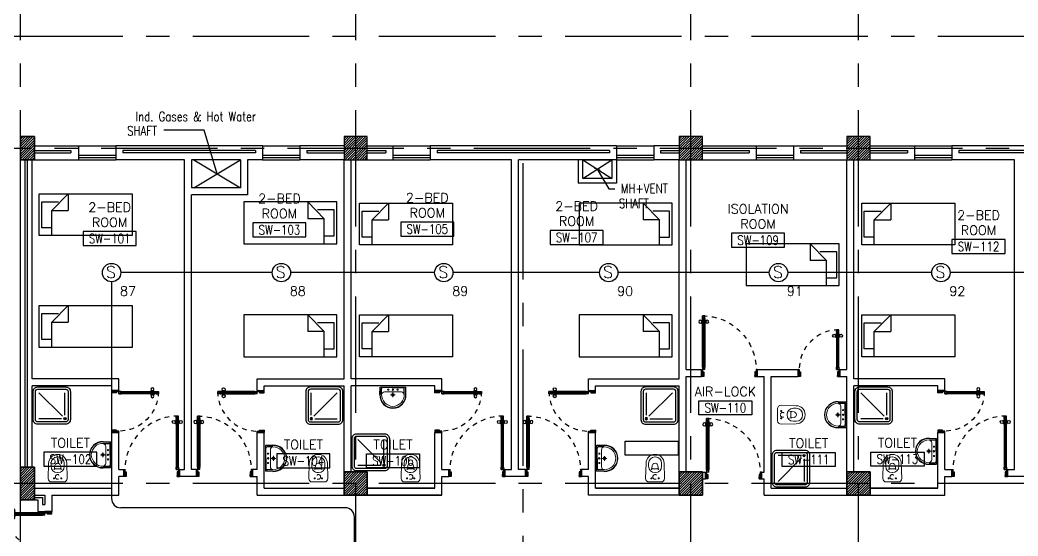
# Model space of a CAD drawing. Extents: x 0 to 93.9, y -1.5 to 78.
# Drawn here: x 50.97 to 72.41, y 55.89 to 66.97 of the extents above; entities that cross this region are included whole.
import ezdxf
from ezdxf.enums import TextEntityAlignment as Align

# ---------------------------------------------------------------- set-up
doc = ezdxf.new("R2010")
doc.units = 0
doc.header["$MEASUREMENT"] = 0
doc.header["$PDMODE"] = 34
for name, pattern in [('CENTERX2', [4, 2.5, -0.5, 0.5, -0.5]), ('DASHED', [0.75, 0.5, -0.25]), ('HIDDEN', [0.375, 0.25, -0.125]), ('HIDDEN2', [0.1875, 0.125, -0.0625])]:
    doc.linetypes.add(name, pattern=pattern)
doc.layers.get('0').update_dxf_attribs({"color": 11, "linetype": 'CONTINUOUS'})
doc.layers.get('DEFPOINTS').update_dxf_attribs({"color": 11, "linetype": 'CONTINUOUS'})
for name, color, linetype in [('AX-DIM', 11, 'CONTINUOUS'), ('AXES', 11, 'CENTERX2'), ('COL', 11, 'CONTINUOUS'), ('DOOR', 11, 'CONTINUOUS'), ('E-FIRE', 4, 'CONTINUOUS'), ('E-WIRE', 4, 'CONTINUOUS'), ('FIX', 11, 'CONTINUOUS'), ('FUR', 11, 'CONTINUOUS'), ('HAT', 11, 'CONTINUOUS'), ('INSUL', 11, 'CONTINUOUS'), ('RM-BOX', 11, 'CONTINUOUS'), ('RM-NAME', 11, 'CONTINUOUS'), ('RM-NO', 11, 'CONTINUOUS'), ('SHAFT', 11, 'CONTINUOUS'), ('WALL', 11, 'CONTINUOUS'), ('WIN', 11, 'CONTINUOUS')]:
    doc.layers.add(name, color=color, linetype=linetype)
doc.styles.add('ROMANS', font='ROMANS.shx', dxfattribs={"width": 0.6})
doc.dimstyles.new('STANDARD in', dxfattribs={"dimtxt": 0.24, "dimasz": 0.1, "dimexe": 0.07, "dimexo": 0.05, "dimgap": 0.05, "dimtad": 1, "dimdec": 0, "dimlfac": 1000, "dimzin": 0, "dimdsep": 46, "dimtxsty": 'ROMANS', "dimblk": 'ARCHTICK', "dimcen": 0.05, "dimdle": 0.05, "dimclrd": 7, "dimclre": 7, "dimclrt": 2, "dimadec": 0, "dimazin": 0, "dimtfac": 1, "dimtdec": 0, "dimtmove": 2, "dimatfit": 3, "dimldrblk": 'ARCHTICK', "dimfxl": 0, "dimtolj": 1, "dimtzin": 0, "dimarcsym": 0})

# ---------------------------------------------------------------- blocks, each defined once
blk = doc.blocks.new('_ARCHTICK')
at = {"color": 0, "linetype": 'ByBlock', "const_width": 0.15}
blk.add_lwpolyline([(-0.5, -0.5), (0.5, 0.5)], dxfattribs=at)
blk = doc.blocks.new('*D105')
at = {"layer": 'AX-DIM', "color": 7, "lineweight": -2, "ltscale": 0.3}
for p, q in [((8.872, 76.648), (83.682, 76.648)), ((8.922, 72.042), (8.922, 76.718)), ((83.632, 64.52), (83.632, 76.718))]:
    blk.add_line(p, q, dxfattribs=at)
at = {"layer": 'DEFPOINTS', "color": 0, "ltscale": 0.3}
for p in [(83.632, 76.648), (8.922, 71.992), (83.632, 64.47)]:
    blk.add_point(p, dxfattribs=at)
at = {"layer": 'AX-DIM', "color": 7, "lineweight": -2, "ltscale": 0.3, "xscale": 0.1, "yscale": 0.1, "zscale": 0.1, "rotation": 180}
blk.add_blockref('_ARCHTICK', (8.922, 76.648), dxfattribs=at)
at = {"layer": 'AX-DIM', "color": 7, "lineweight": -2, "ltscale": 0.3, "xscale": 0.1, "yscale": 0.1, "zscale": 0.1}
blk.add_blockref('_ARCHTICK', (83.632, 76.648), dxfattribs=at)
at = {"layer": 'AX-DIM', "color": 2, "ltscale": 0.3, "insert": (46.277, 76.818), "char_height": 0.24, "attachment_point": 5, "style": 'ROMANS'}
blk.add_mtext('\\A1;74710', dxfattribs=at)
blk = doc.blocks.new('RM1')
at = {"layer": 'RM-BOX'}
blk.add_lwpolyline([(570, -200), (-570, -200), (-570, -500), (570, -500)], close=True, dxfattribs=at)
at = {"layer": 'RM-NAME', "style": 'ROMANS'}
for tag, p in [('ROOMNAME1', (0, 324)), ('ROOMNAME2', (0, 0))]:
    blk.add_attdef(tag, text='', height=200, dxfattribs=at).set_placement(p, align=Align.MIDDLE)
at = {"layer": 'RM-NO', "style": 'ROMANS', "width": 0.8}
blk.add_attdef('ROOMNO', text='', height=200, dxfattribs=at).set_placement((0, -350), align=Align.MIDDLE)
blk = doc.blocks.new('*X48')
at = {"color": 0}
for p, q in [((227929, 169910), (228408, 170390)), ((227929, 169963), (228355, 170390)), ((227929, 170017), (228302, 170390)), ((227929, 170070), (228249, 170390)), ((227929, 170123), (228196, 170390)), ((227929, 170176), (228143, 170390)), ((227929, 170229), (228090, 170390)), ((227929, 170282), (228037, 170390)), ((227929, 170335), (227984, 170390)), ((227961, 169890), (228429, 170357)), ((228014, 169890), (228429, 170304)), ((228067, 169890), (228429, 170251)), ((228120, 169890), (228429, 170198)), ((228173, 169890), (228429, 170145)), ((228226, 169890), (228429, 170092)), ((228279, 169890), (228429, 170039)), ((228332, 169890), (228429, 169986)), ((228385, 169890), (228429, 169933))]:
    blk.add_line(p, q, dxfattribs=at)
blk = doc.blocks.new('COL50')
at = {"layer": 'COL'}
blk.add_lwpolyline([(-250, 250), (-250, -250), (250, -250), (250, 250)], close=True, dxfattribs=at)
blk = doc.blocks.new('*X47')
at = {"color": 0}
for p, q in [((227929, 177123), (228395, 177590)), ((227929, 177176), (228342, 177590)), ((227929, 177229), (228289, 177590)), ((227929, 177282), (228236, 177590)), ((227929, 177335), (228183, 177590)), ((227929, 177388), (228130, 177590)), ((227929, 177441), (228077, 177590)), ((227929, 177494), (228024, 177590)), ((227929, 177547), (227971, 177590)), ((227948, 177090), (228429, 177570)), ((228001, 177090), (228429, 177517)), ((228054, 177090), (228429, 177464)), ((228107, 177090), (228429, 177411)), ((228161, 177090), (228429, 177358)), ((228214, 177090), (228429, 177305)), ((228267, 177090), (228429, 177252)), ((228320, 177090), (228429, 177199)), ((228373, 177090), (228429, 177146))]:
    blk.add_line(p, q, dxfattribs=at)
blk = doc.blocks.new('*X49')
at = {"color": 0}
for p, q in [((235129, 169898), (235620, 170390)), ((235129, 169951), (235567, 170390)), ((235129, 170004), (235514, 170390)), ((235129, 170057), (235461, 170390)), ((235129, 170110), (235408, 170390)), ((235129, 170163), (235355, 170390)), ((235129, 170216), (235302, 170390)), ((235129, 170269), (235249, 170390)), ((235129, 170322), (235196, 170390)), ((235129, 170375), (235143, 170390)), ((235173, 169890), (235629, 170345)), ((235226, 169890), (235629, 170292)), ((235279, 169890), (235629, 170239)), ((235332, 169890), (235629, 170186)), ((235385, 169890), (235629, 170133)), ((235439, 169890), (235629, 170080)), ((235492, 169890), (235629, 170027)), ((235545, 169890), (235629, 169974)), ((235598, 169890), (235629, 169921))]:
    blk.add_line(p, q, dxfattribs=at)
blk = doc.blocks.new('*X46')
at = {"color": 0}
for p, q in [((235129, 177110), (235608, 177590)), ((235129, 177163), (235555, 177590)), ((235129, 177217), (235502, 177590)), ((235129, 177270), (235449, 177590)), ((235129, 177323), (235396, 177590)), ((235129, 177376), (235343, 177590)), ((235129, 177429), (235290, 177590)), ((235129, 177482), (235237, 177590)), ((235129, 177535), (235184, 177590)), ((235161, 177090), (235629, 177557)), ((235214, 177090), (235629, 177504)), ((235267, 177090), (235629, 177451)), ((235320, 177090), (235629, 177398)), ((235373, 177090), (235629, 177345)), ((235426, 177090), (235629, 177292)), ((235479, 177090), (235629, 177239)), ((235532, 177090), (235629, 177186)), ((235585, 177090), (235629, 177133))]:
    blk.add_line(p, q, dxfattribs=at)
blk = doc.blocks.new('*X50')
at = {"color": 0}
for p, q in [((238727, 169890), (239227, 170390)), ((238729, 169945), (239174, 170390)), ((238729, 169998), (239121, 170390)), ((238729, 170051), (239067, 170390)), ((238729, 170104), (239014, 170390)), ((238729, 170157), (238961, 170390)), ((238729, 170210), (238908, 170390)), ((238729, 170263), (238855, 170390)), ((238729, 170316), (238802, 170390)), ((238729, 170369), (238749, 170390)), ((238780, 169890), (239229, 170339)), ((238833, 169890), (239229, 170286)), ((238886, 169890), (239229, 170233)), ((238939, 169890), (239229, 170180)), ((238992, 169890), (239229, 170127)), ((239045, 169890), (239229, 170074)), ((239098, 169890), (239229, 170020)), ((239151, 169890), (239229, 169967)), ((239204, 169890), (239229, 169914))]:
    blk.add_line(p, q, dxfattribs=at)
blk = doc.blocks.new('*X45')
at = {"color": 0}
for p, q in [((238729, 177104), (239214, 177590)), ((238729, 177157), (239161, 177590)), ((238729, 177210), (239108, 177590)), ((238729, 177263), (239055, 177590)), ((238729, 177316), (239002, 177590)), ((238729, 177369), (238949, 177590)), ((238729, 177422), (238896, 177590)), ((238729, 177475), (238843, 177590)), ((238729, 177528), (238790, 177590)), ((238729, 177581), (238737, 177590)), ((238767, 177090), (239229, 177551)), ((238820, 177090), (239229, 177498)), ((238873, 177090), (239229, 177445)), ((238926, 177090), (239229, 177392)), ((238979, 177090), (239229, 177339)), ((239032, 177090), (239229, 177286)), ((239085, 177090), (239229, 177233)), ((239138, 177090), (239229, 177180)), ((239191, 177090), (239229, 177127))]:
    blk.add_line(p, q, dxfattribs=at)
blk = doc.blocks.new('DOOR100')
at = {"layer": 'DOOR', "color": 0, "linetype": 'ByBlock'}
for p, q in [((-25, 1300), (-75, 1300)), ((-75, 1300), (-25, 1300)), ((-75, 1250), (-75, 1300)), ((-25, 1250), (-25, 1300)), ((-82, 1205), (-91, 1205)), ((-91, 1205), (-91, 1140)), ((-82, 1140), (-91, 1140)), ((-75, 1218), (-82, 1218)), ((-82, 1128), (-82, 1218)), ((-82, 1205), (-82, 1140)), ((-75, 1128), (-82, 1128)), ((-58, 1250), (-75, 1250)), ((-42, 1270), (-58, 1270)), ((-58, 1250), (-58, 1270)), ((-42, 1250), (-42, 1270)), ((-25, 1250), (-42, 1250)), ((-25, 1218), (-18, 1218)), ((-25, 1128), (-18, 1128)), ((-18, 1128), (-18, 1218)), ((-18, 1205), (-9, 1205)), ((-18, 1205), (-18, 1140)), ((-18, 1140), (-9, 1140)), ((-9, 1205), (-9, 1140)), ((-1200, 0), (-1200, 150)), ((-1200, 150), (-1175, 150)), ((-1200, 150), (-1200, 0)), ((-1150, 0), (-1200, 0)), ((-1175, 150), (-1175, 100)), ((-1175, 100), (-1150, 100)), ((-1150, 100), (-1150, 0)), ((-75, 200), (-58, 200)), ((-75, 150), (-75, 200)), ((-75, 150), (-25, 150)), ((-58, 200), (-58, 180)), ((-58, 180), (-42, 180)), ((-50, 100), (-50, 0)), ((-25, 100), (-50, 100)), ((-50, 0), (0, 0)), ((-42, 200), (-25, 200)), ((-42, 180), (-42, 200)), ((-25, 200), (-25, 150)), ((0, 150), (-25, 150)), ((-25, 150), (-25, 100)), ((0, 150), (0, 0))]:
    blk.add_line(p, q, dxfattribs=at)
at = {"layer": 'DOOR', "linetype": 'ByBlock'}
for p, q in [((-75, 1250), (-75, 200)), ((-58, 200), (-58, 1250)), ((-42, 200), (-42, 1250)), ((-25, 200), (-25, 1250)), ((0, 0), (0, 150))]:
    blk.add_line(p, q, dxfattribs=at)
at = {"layer": 'DOOR', "color": 9, "linetype": 'ByBlock'}
for p, q in [((-1150, 0), (-1200, 114)), ((-1150, 0), (-1200, 40)), ((-1150, 0), (-1163, 100)), ((-50, 0), (0, 114)), ((-50, 0), (-37, 100)), ((-50, 0), (0, 40))]:
    blk.add_line(p, q, dxfattribs=at)
at = {"layer": 'DOOR', "color": 0, "linetype": 'ByBlock'}
for centre in [(-124, 1173), (24, 1173)]:
    blk.add_circle(centre, 32.4, dxfattribs=at)
at = {"layer": 'DOOR', "linetype": 'HIDDEN', "ltscale": 0.5}
blk.add_arc((-25, 150), 1150, 90, 180.0001, dxfattribs=at)
at = {"layer": 'DOOR', "color": 9, "linetype": 'ByBlock'}
for centre, radius, start, end in [((-1150, 0), 154, 103.7142, 108.8947), ((-1150, 0), 134, 100.72, 111.8402), ((-1150, 0), 94.4, 90, 121.9818), ((-1150, 0), 74.4, 90, 132.2236), ((-1150, 0), 54.4, 90, 156.7926), ((-1150, 0), 34.4, 90, 180), ((-1150, 0), 14.4, 90, 180), ((-50, 0), 94.4, 58.0182, 90), ((-50, 0), 74.4, 47.7764, 90), ((-50, 0), 54.4, 23.2074, 90), ((-50, 0), 34.4, 0, 90), ((-50, 0), 14.4, 0, 90), ((-50, 0), 134, 68.1598, 79.28), ((-50, 0), 114, 64.0838, 77.3774), ((-50, 0), 154, 71.1053, 76.2858)]:
    blk.add_arc(centre, radius, start, end, dxfattribs=at)
blk = doc.blocks.new('DOOR90')
at = {"layer": 'DOOR', "color": 0, "linetype": 'ByBlock'}
for p, q in [((-150, 0), (-150, -25)), ((-150, 0), (0, 0)), ((0, -50), (0, 0)), ((-1000, -25), (-1000, -75)), ((-1000, -75), (-1000, -25)), ((-950, -25), (-1000, -25)), ((-950, -75), (-1000, -75)), ((-970, -42), (-970, -58)), ((-950, -42), (-970, -42)), ((-950, -58), (-970, -58)), ((-950, -25), (-950, -42)), ((-950, -58), (-950, -75)), ((-918, -25), (-918, -18)), ((-828, -18), (-918, -18)), ((-918, -75), (-918, -82)), ((-828, -82), (-918, -82)), ((-905, -18), (-905, -9)), ((-905, -9), (-840, -9)), ((-905, -18), (-840, -18)), ((-905, -82), (-905, -91)), ((-905, -82), (-840, -82)), ((-905, -91), (-840, -91)), ((-840, -18), (-840, -9)), ((-840, -82), (-840, -91)), ((-828, -25), (-828, -18)), ((-828, -75), (-828, -82)), ((-200, -42), (-200, -25)), ((-200, -25), (-150, -25)), ((-180, -42), (-200, -42)), ((-200, -75), (-200, -58)), ((-200, -58), (-180, -58)), ((-150, -75), (-200, -75)), ((-180, -58), (-180, -42)), ((-150, -75), (-150, -25)), ((-150, -25), (-100, -25)), ((-100, -25), (-100, -50)), ((-100, -50), (0, -50)), ((-100, -850), (0, -850)), ((-100, -875), (-100, -850)), ((0, -850), (0, -900)), ((-150, -900), (-150, -875)), ((-150, -875), (-100, -875)), ((0, -900), (-150, -900)), ((-150, -900), (0, -900))]:
    blk.add_line(p, q, dxfattribs=at)
at = {"layer": 'DOOR', "color": 9, "linetype": 'ByBlock'}
for p, q in [((0, -50), (-114, 0)), ((0, -50), (-40, 0)), ((0, -50), (-100, -37)), ((0, -850), (-114, -900)), ((0, -850), (-100, -863)), ((0, -850), (-40, -900))]:
    blk.add_line(p, q, dxfattribs=at)
at = {"layer": 'DOOR', "linetype": 'ByBlock'}
for p, q in [((-200, -25), (-950, -25)), ((-200, -42), (-950, -42)), ((-200, -58), (-950, -58)), ((-950, -75), (-200, -75))]:
    blk.add_line(p, q, dxfattribs=at)
at = {"layer": 'DOOR', "color": 0, "linetype": 'ByBlock'}
for centre in [(-873, 24), (-873, -124)]:
    blk.add_circle(centre, 32.4, dxfattribs=at)
at = {"layer": 'DOOR', "color": 9, "linetype": 'ByBlock'}
for centre, radius, start, end in [((0, -50), 154, 161.1053, 166.2858), ((0, -50), 134, 158.1598, 169.28), ((0, -50), 94.4, 148.0182, 180), ((0, -50), 74.4, 137.7764, 180), ((0, -50), 114, 154.0838, 167.3774), ((0, -50), 54.4, 113.2074, 180), ((0, -50), 34.4, 90, 180), ((0, -50), 14.4, 90, 180), ((0, -850), 94.4, 180, 211.9818), ((0, -850), 74.4, 180, 222.2236), ((0, -850), 54.4, 180, 246.7926), ((0, -850), 34.4, 180, 270), ((0, -850), 14.4, 180, 270), ((0, -850), 154, 193.7142, 198.8947), ((0, -850), 134, 190.72, 201.8402)]:
    blk.add_arc(centre, radius, start, end, dxfattribs=at)
at = {"layer": 'DOOR', "linetype": 'HIDDEN', "ltscale": 0.5}
blk.add_arc((-150, -25), 850, 180, 270, dxfattribs=at)
blk = doc.blocks.new('C-300')
at = {"layer": 'HAT', "linetype": 'ByBlock', "ltscale": 0.3}
h = blk.add_hatch(dxfattribs=at)
h.set_pattern_fill('ANSI31', color=8, scale=300, style=0)
h.set_pattern_definition([(45, (-258496.182, -82361.005), (-26.5165043, 26.5165043), [])])
h.paths.add_polyline_path([(300, 500), (0, 500), (0, 250), (300, 250)])
h.paths.add_polyline_path([(300, 250), (0, 250), (0, 0), (300, 0)])
at = {"layer": 'COL'}
blk.add_lwpolyline([(0, 500), (300, 500), (300, 0), (0, 0)], close=True, dxfattribs=at)
blk = doc.blocks.new('A$C1DFA4FE8')
at = {"layer": 'DOOR', "color": 0, "linetype": 'ByBlock'}
for p, q in [((0, 1631), (0, 1581)), ((0, 1581), (0, 1631)), ((50, 1631), (0, 1631)), ((50, 1581), (0, 1581)), ((30, 1614), (30, 1598)), ((50, 1614), (30, 1614)), ((50, 1598), (30, 1598)), ((50, 1631), (50, 1614)), ((50, 1598), (50, 1581)), ((750, 1614), (750, 1631)), ((750, 1631), (800, 1631)), ((770, 1614), (750, 1614)), ((750, 1581), (750, 1598)), ((750, 1598), (770, 1598)), ((800, 1581), (750, 1581)), ((770, 1598), (770, 1614)), ((950, 1656), (800, 1656)), ((800, 1656), (800, 1631)), ((800, 1581), (800, 1631)), ((800, 1631), (850, 1631)), ((850, 1631), (850, 1606)), ((850, 1606), (950, 1606)), ((950, 1606), (950, 1656)), ((0, 81), (0, 131)), ((0, 131), (0, 81)), ((50, 131), (0, 131)), ((50, 81), (0, 81)), ((30, 98), (30, 114)), ((50, 114), (30, 114)), ((50, 98), (30, 98)), ((50, 114), (50, 131)), ((50, 81), (50, 98)), ((83, 131), (83, 138)), ((173, 138), (83, 138)), ((83, 81), (83, 74)), ((173, 74), (83, 74)), ((95, 138), (95, 147)), ((95, 147), (160, 147)), ((95, 138), (160, 138)), ((95, 74), (95, 65)), ((95, 74), (160, 74)), ((95, 65), (160, 65)), ((160, 138), (160, 147)), ((160, 74), (160, 65)), ((173, 131), (173, 138)), ((173, 81), (173, 74)), ((750, 131), (750, 114)), ((800, 131), (750, 131)), ((750, 114), (770, 114)), ((750, 98), (750, 81)), ((770, 98), (750, 98)), ((750, 81), (800, 81)), ((770, 114), (770, 98)), ((800, 131), (800, 81)), ((800, 56), (800, 81)), ((800, 81), (850, 81)), ((950, 56), (800, 56)), ((850, 106), (950, 106)), ((850, 81), (850, 106)), ((950, 106), (950, 56))]:
    blk.add_line(p, q, dxfattribs=at)
at = {"layer": 'DOOR', "linetype": 'ByBlock'}
for p, q in [((750, 1631), (50, 1631)), ((750, 1614), (50, 1614)), ((750, 1598), (50, 1598)), ((50, 1581), (750, 1581)), ((50, 131), (750, 131)), ((750, 114), (50, 114)), ((750, 98), (50, 98)), ((750, 81), (50, 81))]:
    blk.add_line(p, q, dxfattribs=at)
at = {"layer": 'DOOR', "color": 9, "linetype": 'ByBlock'}
for p, q in [((950, 1606), (837, 1656)), ((950, 1606), (850, 1619)), ((950, 1606), (910, 1656)), ((950, 106), (837, 56)), ((950, 106), (850, 93)), ((950, 106), (910, 56))]:
    blk.add_line(p, q, dxfattribs=at)
at = {"layer": 'DOOR', "color": 0, "linetype": 'ByBlock'}
for centre in [(128, 179), (128, 32)]:
    blk.add_circle(centre, 32.4, dxfattribs=at)
at = {"layer": 'DOOR', "linetype": 'HIDDEN', "ltscale": 0.5}
for centre, start, end in [((752, 1606), 178.0938, 273.7249), ((752, 106), 86.2751, 181.9062)]:
    blk.add_arc(centre, 752, start, end, dxfattribs=at)
at = {"layer": 'DOOR', "color": 9, "linetype": 'ByBlock'}
for centre, radius, start, end in [((950, 1606), 154, 161.1053, 166.2858), ((950, 1606), 134, 158.1598, 169.28), ((950, 1606), 114, 154.0838, 167.3774), ((950, 1606), 94.4, 148.0182, 180), ((950, 1606), 74.4, 137.7764, 180), ((950, 1606), 54.4, 113.2074, 180), ((950, 1606), 34.4, 90, 180), ((950, 1606), 14.4, 90, 180), ((950, 106), 154, 193.7142, 198.8947), ((950, 106), 134, 190.72, 201.8402), ((950, 106), 114, 192.6226, 205.9162), ((950, 106), 94.4, 180, 211.9818), ((950, 106), 74.4, 180, 222.2236), ((950, 106), 54.4, 180, 246.7926), ((950, 106), 34.4, 180, 270), ((950, 106), 14.4, 180, 270)]:
    blk.add_arc(centre, radius, start, end, dxfattribs=at)
blk = doc.blocks.new('LAV1')
at = {"layer": 'FIX', "linetype": 'DASHED', "lineweight": 20, "ltscale": 0.05}
for p, q in [((50, 220), (-50, 220)), ((0, 170), (0, 270)), ((0, 170), (0, 270))]:
    blk.add_line(p, q, dxfattribs=at)
at = {"layer": 'FIX', "linetype": 'ByBlock', "ltscale": 0.3}
for p, q in [((-280, 210), (-275, 50)), ((-245, 210), (-245, 85)), ((0, 60), (-220, 60)), ((0, 60), (220, 60)), ((245, 210), (245, 85)), ((280, 210), (275, 50))]:
    blk.add_line(p, q, dxfattribs=at)
at = {"layer": 'FIX', "linetype": 'Continuous', "lineweight": 20}
for p, q in [((-275, 210), (-275, 50)), ((0, 50), (-275, 50)), ((0, 50), (-252, 50)), ((0, 155), (-181, 155)), ((0, 155), (181, 155)), ((0, 50), (252, 50)), ((0, 50), (275, 50)), ((275, 210), (275, 50))]:
    blk.add_line(p, q, dxfattribs=at)
at = {"layer": 'FIX', "lineweight": 20}
for p, q in [((16, 107), (-15, 107)), ((0, 92), (0, 123))]:
    blk.add_line(p, q, dxfattribs=at)
for centre, radius in [((0, 220), 29.5), ((0, 220), 22.5), ((0, 107), 15.5)]:
    blk.add_circle(centre, radius, dxfattribs=at)
at = {"layer": 'FIX', "linetype": 'HIDDEN', "lineweight": 20, "ltscale": 0.05}
for centre in [(-100, 107), (100, 107)]:
    blk.add_circle(centre, 12.4, dxfattribs=at)
at = {"layer": 'FIX', "linetype": 'ByBlock', "ltscale": 0.3}
for centre, radius, start, end in [((7, 220), 287, 91.3776, 182.0064), ((-7, 220), 287, 357.9936, 88.6224), ((-220, 85), 24.9, 179.7021, 269.9486), ((220, 85), 24.9, 270.0514, 0.2979)]:
    blk.add_arc(centre, radius, start, end, dxfattribs=at)
at = {"layer": 'FIX', "linetype": 'Continuous', "lineweight": 20}
for centre, radius, start, end in [((8, 217), 283, 91.6988, 181.351), ((8, 212), 253, 91.7328, 180.4884), ((-8, 217), 283, 358.649, 88.3012), ((-8, 212), 253, 359.5116, 88.2672), ((-179, 222), 66.9, 190.2006, 268.0786), ((179, 222), 66.9, 271.9214, 349.7994)]:
    blk.add_arc(centre, radius, start, end, dxfattribs=at)
blk = doc.blocks.new('SHR1')
at = {"layer": 'FIX'}
for p, q in [((-196, 196), (-700, 700)), ((-143, 218), (-143, 700)), ((-218, 143), (-700, 143))]:
    blk.add_line(p, q, dxfattribs=at)
for points in [[(-825, 125), (-825, 725, -0.414214), (-725, 825), (-125, 825, -0.414214), (-25, 725), (-25, 125, -0.414214), (-125, 25), (-725, 25, -0.414214)], [(-775, 125), (-775, 725, -0.414214), (-725, 775), (-125, 775, -0.414214), (-75, 725), (-75, 125, -0.414214), (-125, 75), (-725, 75, -0.414214)]]:
    blk.add_lwpolyline(points, format="xyb", close=True, dxfattribs=at)
for radius in [25, 15]:
    blk.add_circle((-143, 143), radius, dxfattribs=at)
blk = doc.blocks.new('WC1')
at = {"layer": 'FIX', "lineweight": 20}
for p, q in [((-727, 5), (-727, -5)), ((-674, 5), (-674, -5)), ((-534, 24), (-540, 0)), ((-540, 0), (-534, -24)), ((-210, 204), (-538, 194)), ((-475, 141), (-538, 141)), ((-395, 76), (-490, 60)), ((-339, 5), (-339, -5)), ((-538, -141), (-475, -141)), ((-538, -194), (-210, -204)), ((-490, -60), (-395, -76))]:
    blk.add_line(p, q, dxfattribs=at)
at = {"layer": 'FIX', "linetype": 'Continuous', "lineweight": 20}
blk.add_line((-420, -47), (-420, 45), dxfattribs=at)
at = {"layer": 'FIX', "lineweight": 20}
blk.add_lwpolyline([(-213, -204), (-210, -204, 0.414214), (-137, -131), (-137, 0), (-137, 131, 0.414214), (-210, 204)], format="xyb", dxfattribs=at)
at = {"layer": 'FIX', "linetype": 'HIDDEN2', "lineweight": 20, "ltscale": 0.3}
blk.add_circle((-245, 0), 49.8, dxfattribs=at)
at = {"layer": 'FIX', "linetype": 'HIDDEN', "lineweight": 20, "ltscale": 0.05}
for centre in [(-213, 78), (-213, -77)]:
    blk.add_circle(centre, 11.6, dxfattribs=at)
at = {"layer": 'FIX', "lineweight": 20}
for centre, radius, start, end in [((-538, 5), 189, 90, 180), ((-538, 5), 136, 90, 180), ((-473, -7), 68.2, 128.9242, 152.8468), ((-464, -18), 82, 108.496, 128.9242), ((-475, 5), 136, 360, 90), ((-538, -5), 189, 180, 270), ((-538, -5), 136, 180, 270), ((-473, 7), 68.2, 207.1532, 231.0758), ((-464, 18), 82, 231.0758, 251.504), ((-475, -5), 136, 270, 0)]:
    blk.add_arc(centre, radius, start, end, dxfattribs=at)
at = {"layer": 'FIX', "linetype": 'Continuous', "lineweight": 20}
for centre, start, end in [((-443, 46), 357.6662, 91.6121), ((-442, -46), 268.3879, 2.3338)]:
    blk.add_arc(centre, 22.3, start, end, dxfattribs=at)
blk = doc.blocks.new('S')
at = {"layer": 'E-FIRE'}
blk.add_circle((0, 0), 197, dxfattribs=at)
at = {"layer": 'E-FIRE', "color": 3, "style": 'ROMANS'}
blk.add_text('S', height=250, dxfattribs=at).set_placement((-119, -115))

msp = doc.modelspace()

# ---------------------------------------------------------------- hatches: boundary and pattern name
at = {"layer": 'HAT'}
h = msp.add_hatch(dxfattribs=at)
h.set_pattern_fill('ANSI31', color=256, scale=0.3, style=0)
h.set_pattern_definition([(45, (-197.57383, -18.391005), (-0.0265165043, 0.0265165043), [])])
h.paths.add_polyline_path([(51.2824, 57.37), (50.9824, 57.37), (50.9824, 57.02), (51.2824, 57.02)])
h.paths.add_polyline_path([(51.2824, 57.02), (50.9824, 57.02), (50.9824, 56.67), (51.2824, 56.67)])

# ---------------------------------------------------------------- linework, layer by layer
at = {"layer": 'AXES'}
for p, q in [((58.1824, -1.4643), (58.1824, 77.3484)), ((65.3824, -1.4643), (65.3824, 77.3484)), ((68.9824, -1.4643), (68.9824, 77.3484)), ((50.9824, -1.4643), (50.9824, 76.9984)), ((93.1824, 66.62), (41.0924, 66.62)), ((20.7174, 64.22), (93.1824, 64.22)), ((61.7824, 5.4), (61.7824, 64.22)), ((93.1824, 57.02), (41.0924, 57.02))]:
    msp.add_line(p, q, dxfattribs=at)
at = {"layer": 'COL'}
for points in [[(58.4324, 63.97), (58.4324, 64.47), (57.9324, 64.47), (57.9324, 63.97)], [(65.6324, 63.97), (65.6324, 64.47), (65.1324, 64.47), (65.1324, 63.97)], [(69.2324, 63.97), (69.2324, 64.47), (68.7324, 64.47), (68.7324, 63.97)], [(51.2824, 57.37), (51.2824, 56.67), (50.9824, 56.67), (50.9824, 57.37)]]:
    msp.add_lwpolyline(points, close=True, dxfattribs=at)
at = {"layer": 'E-WIRE', "color": 4, "linetype": 'ByBlock'}
for p, q in [((56.3897, 61.5493), (53.137, 61.5493)), ((59.878, 61.5493), (56.7839, 61.5493)), ((63.4192, 61.5493), (60.2722, 61.5493)), ((67.0661, 61.5493), (63.8134, 61.5493)), ((70.5544, 61.5493), (67.4602, 61.5493)), ((74.2573, 61.5493), (70.9485, 61.5493)), ((52.9399, 61.3522), (52.9399, 56.7015))]:
    msp.add_line(p, q, dxfattribs=at)
at = {"layer": 'E-WIRE', "color": 4}
for p, q in [((57.9574, 56.5015), (53.1399, 56.5015)), ((58.1574, 55.7133), (58.1574, 56.3015))]:
    msp.add_line(p, q, dxfattribs=at)
at = {"layer": 'E-WIRE', "color": 4, "linetype": 'ByBlock'}
msp.add_arc((53.1399, 56.7015), 0.2, 180, 270, dxfattribs=at)
at = {"layer": 'E-WIRE', "color": 4}
msp.add_arc((57.9574, 56.3015), 0.2, 0, 90, dxfattribs=at)
at = {"layer": 'FIX', "color": 32, "linetype": 'DASHED', "lineweight": 20, "ltscale": 0.05}
msp.add_line((56.4149, 57.5125), (56.4149, 57.6125), dxfattribs=at)
at = {"layer": 'FUR'}
for p, q in [((51.3856, 63.242), (53.3856, 63.242)), ((51.3856, 62.342), (51.3856, 63.242)), ((51.6572, 62.8808), (52.0107, 63.242)), ((52.0107, 63.242), (52.0107, 62.8808)), ((53.3856, 63.242), (53.3856, 62.342)), ((51.4411, 63.0698), (51.8008, 63.0698)), ((51.4411, 62.5119), (51.4411, 63.0698)), ((57.7788, 63.0656), (55.7788, 63.0656)), ((55.7788, 63.0656), (55.7788, 62.1656)), ((57.1538, 63.0656), (57.1538, 62.7044)), ((57.5072, 62.7044), (57.1538, 63.0656)), ((57.7788, 62.1656), (57.7788, 63.0656)), ((58.2653, 63.042), (60.2653, 63.042)), ((58.2653, 62.142), (58.2653, 63.042)), ((58.5369, 62.6808), (58.8903, 63.042)), ((58.8903, 63.042), (58.8903, 62.6808)), ((60.2653, 63.042), (60.2653, 62.142)), ((64.9788, 63.042), (62.9788, 63.042)), ((62.9788, 63.042), (62.9788, 62.142)), ((64.3538, 63.042), (64.3538, 62.6808)), ((64.7072, 62.6808), (64.3538, 63.042)), ((64.9788, 62.142), (64.9788, 63.042)), ((69.0494, 63.042), (71.0494, 63.042)), ((69.0494, 62.142), (69.0494, 63.042)), ((69.321, 62.6808), (69.6745, 63.042)), ((69.6745, 63.042), (69.6745, 62.6808)), ((71.0494, 63.042), (71.0494, 62.142)), ((51.6572, 62.8808), (52.0107, 62.8808)), ((51.6572, 62.342), (51.6572, 62.8808)), ((57.7234, 62.8934), (57.3637, 62.8934)), ((57.7234, 62.3355), (57.7234, 62.8934)), ((58.3207, 62.8698), (58.6804, 62.8698)), ((58.3207, 62.3119), (58.3207, 62.8698)), ((64.9234, 62.8698), (64.5637, 62.8698)), ((64.9234, 62.3119), (64.9234, 62.8698)), ((69.1049, 62.8698), (69.4646, 62.8698)), ((69.1049, 62.3119), (69.1049, 62.8698)), ((57.5072, 62.7044), (57.1538, 62.7044)), ((57.5072, 62.1656), (57.5072, 62.7044)), ((58.5369, 62.6808), (58.8903, 62.6808)), ((58.5369, 62.142), (58.5369, 62.6808)), ((64.7072, 62.6808), (64.3538, 62.6808)), ((64.7072, 62.142), (64.7072, 62.6808)), ((69.321, 62.6808), (69.6745, 62.6808)), ((69.321, 62.142), (69.321, 62.6808)), ((51.6572, 62.5119), (51.4411, 62.5119)), ((53.3856, 62.342), (51.3856, 62.342)), ((55.7788, 62.1656), (57.7788, 62.1656)), ((57.5072, 62.3355), (57.7234, 62.3355)), ((58.5369, 62.3119), (58.3207, 62.3119)), ((64.7072, 62.3119), (64.9234, 62.3119)), ((68.569, 62.1695), (66.569, 62.1695)), ((66.569, 62.1695), (66.569, 61.2695)), ((67.944, 62.1695), (67.944, 61.8084)), ((68.2974, 61.8084), (67.944, 62.1695)), ((68.569, 61.2695), (68.569, 62.1695)), ((69.321, 62.3119), (69.1049, 62.3119)), ((60.2653, 62.142), (58.2653, 62.142)), ((62.9788, 62.142), (64.9788, 62.142)), ((68.5136, 61.9973), (68.1539, 61.9973)), ((68.5136, 61.4394), (68.5136, 61.9973)), ((71.0494, 62.142), (69.0494, 62.142)), ((68.2974, 61.8084), (67.944, 61.8084)), ((68.2974, 61.2695), (68.2974, 61.8084)), ((68.2974, 61.4394), (68.5136, 61.4394)), ((66.569, 61.2695), (68.569, 61.2695)), ((51.3856, 60.8431), (53.3856, 60.8431)), ((51.3856, 59.9431), (51.3856, 60.8431)), ((51.4411, 60.671), (51.8008, 60.671)), ((51.4411, 60.113), (51.4411, 60.671)), ((51.6572, 60.482), (52.0107, 60.8431)), ((52.0107, 60.8431), (52.0107, 60.482)), ((53.3856, 60.8431), (53.3856, 59.9431)), ((51.6572, 60.482), (52.0107, 60.482)), ((51.6572, 59.9431), (51.6572, 60.482)), ((57.7788, 60.6431), (55.7788, 60.6431)), ((55.7788, 60.6431), (55.7788, 59.7431)), ((57.1538, 60.6431), (57.1538, 60.282)), ((57.5072, 60.282), (57.1538, 60.6431)), ((57.7234, 60.471), (57.3637, 60.471)), ((57.7234, 59.913), (57.7234, 60.471)), ((57.7788, 59.7431), (57.7788, 60.6431)), ((58.2653, 60.6431), (60.2653, 60.6431)), ((58.2653, 59.7431), (58.2653, 60.6431)), ((58.3207, 60.471), (58.6804, 60.471)), ((58.3207, 59.913), (58.3207, 60.471)), ((58.5369, 60.282), (58.8903, 60.6431)), ((58.8903, 60.6431), (58.8903, 60.282)), ((60.2653, 60.6431), (60.2653, 59.7431)), ((64.9788, 60.6431), (62.9788, 60.6431)), ((62.9788, 60.6431), (62.9788, 59.7431)), ((64.3538, 60.6431), (64.3538, 60.282)), ((64.7072, 60.282), (64.3538, 60.6431)), ((64.9234, 60.471), (64.5637, 60.471)), ((64.9234, 59.913), (64.9234, 60.471)), ((64.9788, 59.7431), (64.9788, 60.6431)), ((69.0494, 60.6431), (71.0494, 60.6431)), ((69.0494, 59.7431), (69.0494, 60.6431)), ((69.1049, 60.471), (69.4646, 60.471)), ((69.1049, 59.913), (69.1049, 60.471)), ((69.321, 60.282), (69.6745, 60.6431)), ((69.6745, 60.6431), (69.6745, 60.282)), ((71.0494, 60.6431), (71.0494, 59.7431)), ((57.5072, 60.282), (57.1538, 60.282)), ((57.5072, 59.7431), (57.5072, 60.282)), ((58.5369, 60.282), (58.8903, 60.282)), ((58.5369, 59.7431), (58.5369, 60.282)), ((64.7072, 60.282), (64.3538, 60.282)), ((64.7072, 59.7431), (64.7072, 60.282)), ((69.321, 60.282), (69.6745, 60.282)), ((69.321, 59.7431), (69.321, 60.282)), ((51.6572, 60.113), (51.4411, 60.113)), ((53.3856, 59.9431), (51.3856, 59.9431)), ((57.5072, 59.913), (57.7234, 59.913)), ((58.5369, 59.913), (58.3207, 59.913)), ((64.7072, 59.913), (64.9234, 59.913)), ((69.321, 59.913), (69.1049, 59.913)), ((55.7788, 59.7431), (57.7788, 59.7431)), ((60.2653, 59.7431), (58.2653, 59.7431)), ((62.9788, 59.7431), (64.9788, 59.7431)), ((71.0494, 59.7431), (69.0494, 59.7431))]:
    msp.add_line(p, q, dxfattribs=at)
at = {"layer": 'INSUL'}
for p, q in [((51.2824, 64.17), (52.0682, 64.17)), ((51.2824, 64.12), (52.0682, 64.12)), ((52.0682, 64.17), (52.0682, 64.12)), ((56.0324, 64.17), (53.1824, 64.17)), ((53.1824, 64.17), (53.1824, 64.12)), ((56.0324, 64.12), (53.1824, 64.12)), ((56.0324, 64.17), (56.0324, 64.12)), ((57.1324, 64.17), (57.9324, 64.17)), ((57.1324, 64.17), (57.1324, 64.12)), ((57.1324, 64.12), (57.9324, 64.12)), ((58.4324, 64.17), (58.8324, 64.17)), ((58.4324, 64.12), (58.8324, 64.12)), ((58.8324, 64.17), (58.8324, 64.12)), ((63.6324, 64.17), (59.9324, 64.17)), ((59.9324, 64.17), (59.9324, 64.12)), ((63.6324, 64.12), (59.9324, 64.12)), ((63.6324, 64.17), (63.6324, 64.12)), ((64.7324, 64.17), (65.1324, 64.17)), ((64.7324, 64.17), (64.7324, 64.12)), ((64.7324, 64.12), (65.1324, 64.12)), ((65.6324, 64.17), (66.6324, 64.17)), ((65.6324, 64.12), (66.6324, 64.12)), ((66.6324, 64.17), (66.6324, 64.12)), ((67.7324, 64.17), (68.7324, 64.17)), ((67.7324, 64.17), (67.7324, 64.12)), ((67.7324, 64.12), (68.7324, 64.12)), ((69.2324, 64.17), (70.0324, 64.17)), ((69.2324, 64.12), (70.0324, 64.12)), ((70.0324, 64.17), (70.0324, 64.12)), ((71.1324, 64.17), (71.1324, 64.12)), ((74.0324, 64.17), (71.1324, 64.17)), ((74.0324, 64.12), (71.1324, 64.12)), ((51.0824, 57.37), (51.0824, 63.97)), ((51.1324, 57.37), (51.1324, 63.97)), ((51.2824, 56.77), (51.5074, 56.77)), ((51.2824, 56.72), (51.4574, 56.72)), ((51.4574, 56.72), (51.4574, 56.57)), ((51.5074, 56.77), (51.5074, 56.57)), ((51.4574, 56.57), (51.5074, 56.57))]:
    msp.add_line(p, q, dxfattribs=at)
at = {"layer": 'RM-NAME'}
for p, q in [((65.6074, 59.32), (65.6074, 59.47)), ((66.8074, 59.32), (66.8074, 59.47)), ((60.1824, 57.17), (60.1824, 57.32)), ((61.3824, 57.17), (61.3824, 57.32)), ((61.8324, 57.17), (61.8324, 57.32)), ((63.0324, 57.17), (63.0324, 57.32)), ((65.6949, 57.1188), (65.6949, 57.2688)), ((66.8949, 57.1188), (66.8949, 57.2688)), ((70.9824, 57.17), (70.9824, 57.32)), ((72.1824, 57.17), (72.1824, 57.32))]:
    msp.add_line(p, q, dxfattribs=at)
at = {"layer": 'SHAFT', "color": 6, "linetype": 'ByBlock', "ltscale": 0.3}
msp.add_line((57.7927, 64.22), (58.5656, 64.22), dxfattribs=at)
at = {"layer": 'SHAFT', "color": 251, "linetype": 'ByBlock'}
for p, q in [((54.7074, 63.97), (55.7074, 63.37)), ((54.7074, 63.37), (55.7074, 63.97)), ((63.0574, 63.97), (63.6824, 63.57)), ((63.0574, 63.57), (63.6824, 63.97))]:
    msp.add_line(p, q, dxfattribs=at)
at = {"layer": 'WALL'}
for p, q in [((51.2824, 64.27), (52.2324, 64.27)), ((52.2324, 64.27), (52.2324, 63.97)), ((56.1824, 64.27), (53.0324, 64.27)), ((53.0324, 64.27), (53.0324, 63.97)), ((56.1824, 64.27), (56.1824, 63.97)), ((56.9824, 64.27), (56.9824, 63.97)), ((57.9324, 64.27), (56.9824, 64.27)), ((58.4324, 64.27), (58.9824, 64.27)), ((58.9824, 64.27), (58.9824, 63.97)), ((63.7824, 64.27), (59.7824, 64.27)), ((59.7824, 64.27), (59.7824, 63.97)), ((63.7824, 64.27), (63.7824, 63.97)), ((64.5824, 64.27), (64.5824, 63.97)), ((65.1324, 64.27), (64.5824, 64.27)), ((65.6324, 64.27), (66.7824, 64.27)), ((66.7824, 64.27), (66.7824, 63.97)), ((67.5824, 64.27), (67.5824, 63.97)), ((67.5824, 64.27), (68.7324, 64.27)), ((69.2324, 64.27), (70.1824, 64.27)), ((70.1824, 64.27), (70.1824, 63.97)), ((70.9824, 64.27), (70.9824, 63.97)), ((74.1824, 64.27), (70.9824, 64.27)), ((50.9824, 57.37), (50.9824, 63.97)), ((51.2324, 59.27), (51.2324, 63.97)), ((51.2824, 63.97), (52.2324, 63.97)), ((54.5074, 63.97), (53.0324, 63.97)), ((54.5074, 57.32), (54.5074, 63.97)), ((55.7074, 63.97), (54.6574, 63.97)), ((54.6574, 63.97), (54.6574, 63.37)), ((55.7074, 63.97), (55.7074, 63.37)), ((56.1824, 63.97), (55.8574, 63.97)), ((55.8574, 63.97), (55.8574, 63.22)), ((57.9324, 63.97), (56.9824, 63.97)), ((57.9324, 59.27), (57.9324, 63.97)), ((58.0824, 59.27), (58.0824, 63.97)), ((58.4324, 63.97), (58.9824, 63.97)), ((61.5324, 63.97), (59.7824, 63.97)), ((61.5324, 57.32), (61.5324, 63.97)), ((63.7824, 63.97), (61.6824, 63.97)), ((61.6824, 57.32), (61.6824, 63.97)), ((62.9574, 63.97), (62.9574, 63.47)), ((63.7824, 63.97), (63.7824, 63.47)), ((65.1324, 63.97), (64.5824, 63.97)), ((65.1324, 59.27), (65.1324, 63.97)), ((65.2824, 59.47), (65.2824, 63.97)), ((65.6324, 63.97), (66.7824, 63.97)), ((67.5824, 63.97), (68.7324, 63.97)), ((68.7324, 59.47), (68.7324, 63.97)), ((68.8824, 59.27), (68.8824, 63.97)), ((69.2324, 63.97), (70.1824, 63.97)), ((72.3324, 63.97), (70.9824, 63.97)), ((72.3324, 57.32), (72.3324, 63.97)), ((63.7824, 63.47), (62.9574, 63.47)), ((55.7074, 63.37), (54.6574, 63.37)), ((54.6574, 57.32), (54.6574, 63.22)), ((55.8574, 63.22), (54.6574, 63.22)), ((67.6824, 59.32), (67.6824, 59.47)), ((68.5824, 59.32), (68.5824, 59.47)), ((53.0949, 59.27), (51.2324, 59.27)), ((53.0949, 59.02), (53.0949, 59.27)), ((56.0699, 59.27), (57.9324, 59.27)), ((56.0699, 59.02), (56.0699, 59.27)), ((60.0324, 59.27), (58.0824, 59.27)), ((60.0324, 59.02), (60.0324, 59.27)), ((63.1824, 59.27), (65.1324, 59.27)), ((63.1824, 59.02), (63.1824, 59.27)), ((65.2824, 57.27), (65.2824, 59.32)), ((66.9574, 57.2688), (66.9574, 59.32)), ((67.1074, 56.92), (67.1074, 59.32)), ((68.7324, 57.27), (68.7324, 59.32)), ((70.8324, 59.27), (68.8824, 59.27)), ((70.8324, 59.02), (70.8324, 59.27)), ((52.9449, 59.12), (51.2324, 59.12)), ((51.2324, 57.37), (51.2324, 59.12)), ((52.9449, 59.02), (52.9449, 59.12)), ((53.0949, 59.02), (52.9449, 59.02)), ((56.0699, 59.02), (56.2199, 59.02)), ((56.2199, 59.12), (57.9324, 59.12)), ((56.2199, 59.02), (56.2199, 59.12)), ((57.9324, 57.27), (57.9324, 59.12)), ((58.0824, 57.27), (58.0824, 59.12)), ((59.8824, 59.12), (58.0824, 59.12)), ((59.8824, 59.02), (59.8824, 59.12)), ((60.0324, 59.02), (59.8824, 59.02)), ((63.1824, 59.02), (63.3324, 59.02)), ((63.3324, 59.12), (65.1324, 59.12)), ((63.3324, 59.02), (63.3324, 59.12)), ((65.1324, 57.27), (65.1324, 59.12)), ((68.8824, 57.27), (68.8824, 59.12)), ((70.6824, 59.12), (68.8824, 59.12)), ((70.6824, 59.02), (70.6824, 59.12)), ((70.8324, 59.02), (70.6824, 59.02)), ((50.9824, 57.37), (50.9824, 58.2413)), ((52.9449, 56.92), (52.9449, 58.12)), ((53.0949, 58.12), (52.9449, 58.12)), ((53.0949, 57.32), (53.0949, 58.12)), ((56.0699, 58.12), (56.2199, 58.12)), ((56.0699, 57.32), (56.0699, 58.12)), ((56.2199, 56.92), (56.2199, 58.12)), ((59.8824, 56.92), (59.8824, 58.12)), ((60.0324, 58.12), (59.8824, 58.12)), ((60.0324, 57.32), (60.0324, 58.12)), ((63.1824, 58.12), (63.3324, 58.12)), ((63.1824, 57.32), (63.1824, 58.12)), ((63.3324, 56.92), (63.3324, 58.12)), ((70.6824, 56.92), (70.6824, 58.12)), ((70.8324, 58.12), (70.6824, 58.12)), ((70.8324, 57.32), (70.8324, 58.12)), ((53.0949, 56.77), (53.0949, 57.17)), ((53.2011, 57.17), (53.0949, 57.17)), ((55.9636, 57.17), (56.0699, 57.17)), ((56.0699, 56.77), (56.0699, 57.17)), ((60.0324, 56.77), (60.0324, 57.17)), ((63.1824, 56.77), (63.1824, 57.17)), ((66.9574, 56.77), (66.9574, 57.1188)), ((70.8324, 56.77), (70.8324, 57.17)), ((51.2824, 56.92), (52.9449, 56.92)), ((50.9824, 56.77), (50.9824, 56.67)), ((50.9824, 56.67), (51.3574, 56.67)), ((51.3574, 56.67), (51.3574, 56.42)), ((51.6574, 56.77), (51.6574, 56.42)), ((51.3574, 56.42), (51.6574, 56.42))]:
    msp.add_line(p, q, dxfattribs=at)
at = {"layer": 'WALL', "linetype": 'ByBlock'}
for p, q in [((65.2824, 59.47), (65.6074, 59.47)), ((66.8074, 59.47), (67.6824, 59.47)), ((68.5824, 59.47), (68.7324, 59.47)), ((65.2824, 59.32), (65.6074, 59.32)), ((66.8074, 59.32), (66.9574, 59.32)), ((67.1074, 59.32), (67.6824, 59.32)), ((68.5824, 59.32), (68.7324, 59.32)), ((53.0949, 57.32), (53.2011, 57.32)), ((53.2011, 57.32), (53.2011, 57.17)), ((54.4011, 57.32), (54.4011, 57.17)), ((54.4011, 57.32), (54.5074, 57.32)), ((54.7636, 57.32), (54.6574, 57.32)), ((54.7636, 57.32), (54.7636, 57.17)), ((56.0699, 57.32), (55.9636, 57.32)), ((55.9636, 57.32), (55.9636, 57.17)), ((60.0324, 57.32), (60.1824, 57.32)), ((61.3824, 57.32), (61.5324, 57.32)), ((61.8324, 57.32), (61.6824, 57.32)), ((63.1824, 57.32), (63.0324, 57.32)), ((65.6324, 57.2688), (65.6949, 57.2688)), ((66.8949, 57.2688), (66.9574, 57.2688)), ((70.8324, 57.32), (70.9824, 57.32)), ((72.1824, 57.32), (72.3324, 57.32)), ((54.7636, 57.17), (54.4011, 57.17)), ((60.0324, 57.17), (60.1824, 57.17)), ((61.8324, 57.17), (61.3824, 57.17)), ((63.1824, 57.17), (63.0324, 57.17)), ((65.6324, 57.1188), (65.6949, 57.1188)), ((66.8949, 57.1188), (66.9574, 57.1188)), ((70.8324, 57.17), (70.9824, 57.17)), ((72.6324, 57.17), (72.1824, 57.17)), ((56.2199, 56.92), (57.9324, 56.92)), ((58.4324, 56.92), (59.8824, 56.92)), ((59.8824, 56.92), (58.4324, 56.92)), ((65.1324, 56.92), (63.3324, 56.92)), ((63.3324, 56.92), (65.1324, 56.92)), ((67.1074, 56.92), (68.7324, 56.92)), ((69.2324, 56.92), (70.6824, 56.92)), ((70.6824, 56.92), (69.2324, 56.92)), ((51.6574, 56.77), (53.0949, 56.77)), ((56.0699, 56.77), (57.9324, 56.77)), ((58.4324, 56.77), (60.0324, 56.77)), ((60.0324, 56.77), (58.4324, 56.77)), ((65.1324, 56.77), (63.1824, 56.77)), ((66.9574, 56.77), (68.7324, 56.77)), ((69.2324, 56.77), (70.8324, 56.77)), ((69.2324, 56.77), (70.8324, 56.77))]:
    msp.add_line(p, q, dxfattribs=at)
at = {"layer": 'WALL', "linetype": 'ByBlock', "ltscale": 0.3}
for points in [[(51.2824, 64.47), (50.9824, 64.47), (50.9824, 63.97), (51.2824, 63.97)], [(58.4324, 64.47), (57.9324, 64.47), (57.9324, 63.97), (58.4324, 63.97)], [(65.6324, 64.47), (65.1324, 64.47), (65.1324, 63.97), (65.6324, 63.97)], [(69.2324, 64.47), (68.7324, 64.47), (68.7324, 63.97), (69.2324, 63.97)], [(51.2824, 57.37), (50.9824, 57.37), (50.9824, 56.67), (51.2824, 56.67)], [(58.4324, 57.27), (57.9324, 57.27), (57.9324, 56.77), (58.4324, 56.77)], [(65.6324, 57.27), (65.1324, 57.27), (65.1324, 56.77), (65.6324, 56.77)], [(69.2324, 57.27), (68.7324, 57.27), (68.7324, 56.77), (69.2324, 56.77)]]:
    msp.add_lwpolyline(points, close=True, dxfattribs=at)
at = {"layer": 'WALL'}
msp.add_lwpolyline([(63.0574, 63.97), (63.6824, 63.97), (63.6824, 63.57), (63.0574, 63.57)], close=True, dxfattribs=at)
at = {"layer": 'WIN'}
for p, q in [((52.2324, 64.27), (53.0324, 64.27)), ((56.1824, 64.27), (56.9824, 64.27)), ((58.9824, 64.27), (59.7824, 64.27)), ((63.7824, 64.27), (64.5824, 64.27)), ((66.7824, 64.27), (67.5824, 64.27)), ((70.1824, 64.27), (70.9824, 64.27)), ((52.2324, 64.07), (53.0324, 64.07)), ((52.2324, 64.02), (53.0324, 64.02)), ((52.2324, 63.97), (53.0324, 63.97)), ((56.1824, 64.07), (56.9824, 64.07)), ((56.1824, 64.02), (56.9824, 64.02)), ((56.1824, 63.97), (56.9824, 63.97)), ((58.9824, 64.07), (59.7824, 64.07)), ((58.9824, 64.02), (59.7824, 64.02)), ((58.9824, 63.97), (59.7824, 63.97)), ((63.7824, 64.07), (64.5824, 64.07)), ((63.7824, 64.02), (64.5824, 64.02)), ((63.7824, 63.97), (64.5824, 63.97)), ((66.7824, 64.07), (67.5824, 64.07)), ((66.7824, 64.02), (67.5824, 64.02)), ((66.7824, 63.97), (67.5824, 63.97)), ((70.1824, 64.07), (70.9824, 64.07)), ((70.1824, 64.02), (70.9824, 64.02)), ((70.1824, 63.97), (70.9824, 63.97))]:
    msp.add_line(p, q, dxfattribs=at)

# ---------------------------------------------------------------- block references
at = {"layer": 'COL', "color": 6, "linetype": 'ByBlock', "ltscale": 0.3, "xscale": 0.001, "yscale": 0.001, "zscale": 0.001}
msp.add_blockref('C-300', (50.9824, 63.97), dxfattribs=at)
at = {"layer": 'COL', "xscale": -0.001, "yscale": 0.001, "zscale": 0.001}
for p in [(58.1824, 57.02), (65.3824, 57.02), (68.9824, 57.02)]:
    msp.add_blockref('COL50', p, dxfattribs=at)
at = {"layer": 'DOOR', "color": 0, "linetype": 'ByBlock', "yscale": 0.001, "zscale": 0.001}
for name, p, xscale in [('DOOR100', (65.6074, 59.32), -0.001), ('DOOR90', (52.9449, 59.02), -0.001), ('DOOR90', (56.2199, 59.02), 0.001), ('DOOR90', (59.8824, 59.02), -0.001), ('DOOR90', (63.3324, 59.02), 0.001), ('DOOR90', (70.6824, 59.02), -0.001), ('DOOR100', (54.4011, 57.17), 0.001), ('DOOR100', (54.7636, 57.17), -0.001), ('DOOR100', (61.3824, 57.17), 0.001), ('DOOR100', (61.8324, 57.17), -0.001), ('DOOR100', (65.6949, 57.1188), -0.001), ('DOOR100', (72.1824, 57.17), 0.001)]:
    msp.add_blockref(name, p, dxfattribs=dict(at, xscale=xscale))
for name, p, xscale, rotation in [('DOOR90', (68.5824, 59.32), 0.001, 270), ('A$C1DFA4FE8', (50.7067, 56.4759), -0.001, 180)]:
    msp.add_blockref(name, p, dxfattribs=dict(at, xscale=xscale, rotation=rotation))
at = {"layer": 'E-FIRE', "color": 4, "xscale": 0.0009999999892897904, "yscale": 0.0009999999892897904, "zscale": 0.001}
for p in [(52.9399, 61.5493), (56.5868, 61.5493), (60.0751, 61.5493), (63.6163, 61.5493), (67.2631, 61.5493), (70.7515, 61.5493)]:
    msp.add_blockref('S', p, dxfattribs=at)
at = {"layer": 'FIX', "yscale": 0.001, "zscale": 0.001}
for name, p, xscale in [('SHR1', (52.0804, 58.27), 0.001), ('SHR1', (57.0844, 58.27), -0.001), ('SHR1', (64.2842, 58.27), -0.001), ('SHR1', (69.7304, 58.27), 0.001), ('WC1', (67.1074, 58.498), -0.001), ('SHR1', (58.9304, 57.266), 0.001)]:
    msp.add_blockref(name, p, dxfattribs=dict(at, xscale=xscale))
for name, p, xscale, rotation in [('LAV1', (58.9819, 59.143), 0.001, 180), ('LAV1', (68.7574, 58.498), 0.001, 90), ('LAV1', (70.7094, 57.7136), 0.001, 90), ('LAV1', (63.3074, 57.562), 0.001, 270), ('SHR1', (67.9554, 57.766), 0.001, 90), ('WC1', (51.7829, 56.918), -0.001, 90), ('WC1', (57.3801, 56.918), 0.001, 270), ('WC1', (59.3624, 56.918), 0.001, 270), ('WC1', (64.6124, 56.918), -0.001, 90), ('WC1', (69.7064, 56.918), -0.001, 90)]:
    msp.add_blockref(name, p, dxfattribs=dict(at, xscale=xscale, rotation=rotation))
at = {"layer": 'FIX', "linetype": 'ByBlock', "ltscale": 0.3, "xscale": 0.001, "yscale": 0.001, "zscale": 0.001}
for p, rotation in [((52.9699, 57.638), 90), ((56.1949, 57.562), 270)]:
    msp.add_blockref('LAV1', p, dxfattribs=dict(at, rotation=rotation))
at = {"layer": 'HAT', "xscale": 0.001, "yscale": 0.001, "zscale": 0.001}
for name in ['*X47', '*X46', '*X45', '*X48', '*X49', '*X50']:
    msp.add_blockref(name, (-169.9962, -113.1197), dxfattribs=at)
at = {"layer": 'RM-NAME', "xscale": 0.001, "yscale": 0.001, "zscale": 0.001}
for p, values in [((56.5455, 62.8156), {'ROOMNO': 'SW-103', 'ROOMNAME2': 'ROOM', 'ROOMNAME1': '2-BED'}), ((59.7202, 62.833), {'ROOMNO': 'SW-105', 'ROOMNAME2': 'ROOM', 'ROOMNAME1': '2-BED'}), ((52.8988, 62.6279), {'ROOMNO': 'SW-101', 'ROOMNAME2': 'ROOM', 'ROOMNAME1': '2-BED'}), ((62.9278, 62.652), {'ROOMNO': 'SW-107', 'ROOMNAME2': 'ROOM', 'ROOMNAME1': '2-BED'}), ((66.825, 62.5922), {'ROOMNO': 'SW-109', 'ROOMNAME2': 'ROOM', 'ROOMNAME1': 'ISOLATION'}), ((71.5591, 62.4569), {'ROOMNO': 'SW-112', 'ROOMNAME2': 'ROOM', 'ROOMNAME1': '2-BED'}), ((52.0569, 57.8929), {'ROOMNO': 'SW-102', 'ROOMNAME2': 'TOILET'}), ((57.0592, 57.857), {'ROOMNO': 'SW-104', 'ROOMNAME2': 'TOILET'})]:
    msp.add_blockref('RM1', p, dxfattribs=at).add_auto_attribs(values)
at = {"layer": 'RM-NAME'}
ref = msp.add_blockref('RM1', (66.1224, 58.9957), dxfattribs=dict(at, xscale=-0.001, yscale=0.001, zscale=0.001))
ref.add_attrib('ROOMNO', 'SW-110', dxfattribs={"layer": 'RM-NO', "height": 0.2, "style": 'ROMANS', "width": 0.8}).set_placement((66.1224, 58.6457), align=Align.MIDDLE)
ref.add_attrib('ROOMNAME2', 'AIR-LOCK', dxfattribs={"height": 0.2, "style": 'ROMANS'}).set_placement((66.1224, 58.9957), align=Align.MIDDLE)
ref = msp.add_blockref('RM1', (58.9839, 57.8593), dxfattribs=dict(at, xscale=-0.001, yscale=0.001, zscale=0.001))
ref.add_attrib('ROOMNO', 'SW-106', dxfattribs={"layer": 'RM-NO', "height": 0.2, "style": 'ROMANS', "width": 0.8}).set_placement((58.9839, 57.5093), align=Align.MIDDLE)
ref.add_attrib('ROOMNAME2', 'TOILET', dxfattribs={"height": 0.2, "style": 'ROMANS'}).set_placement((58.9839, 57.8593), align=Align.MIDDLE)
at = {"layer": 'RM-NAME', "xscale": -0.001, "yscale": 0.001, "zscale": 0.001}
msp.add_blockref('RM1', (64.5417, 58.131), dxfattribs=at)
at = {"layer": 'RM-NAME'}
ref = msp.add_blockref('RM1', (67.9108, 57.8881), dxfattribs=dict(at, xscale=-0.001, yscale=0.001, zscale=0.001))
ref.add_attrib('ROOMNO', 'SW-111', dxfattribs={"layer": 'RM-NO', "height": 0.2, "style": 'ROMANS', "width": 0.8}).set_placement((67.9108, 57.5381), align=Align.MIDDLE)
ref.add_attrib('ROOMNAME2', 'TOILET', dxfattribs={"height": 0.2, "style": 'ROMANS'}).set_placement((67.9108, 57.8881), align=Align.MIDDLE)
ref = msp.add_blockref('RM1', (69.8178, 57.896), dxfattribs=dict(at, xscale=-0.001, yscale=0.001, zscale=0.001))
ref.add_attrib('ROOMNO', 'SW-113', dxfattribs={"layer": 'RM-NO', "height": 0.2, "style": 'ROMANS', "width": 0.8}).set_placement((69.8178, 57.546), align=Align.MIDDLE)
ref.add_attrib('ROOMNAME2', 'TOILET', dxfattribs={"height": 0.2, "style": 'ROMANS'}).set_placement((69.8178, 57.896), align=Align.MIDDLE)

# ---------------------------------------------------------------- texts
at = {"layer": 'E-FIRE', "color": 4, "style": 'ROMANS'}
for s, p in [('87', (53.121, 61.0496)), ('88', (56.7679, 61.0496)), ('89', (60.2562, 61.0496)), ('90', (63.7974, 61.0496)), ('91', (67.4442, 61.0496)), ('92', (70.9325, 61.0496))]:
    msp.add_text(s, height=0.2, dxfattribs=at).set_placement(p)
at = {"layer": 'SHAFT', "color": 4, "style": 'ROMANS', "width": 0.8}
for s, p in [('Ind. Gases & Hot Water', (54.7485, 64.8991)), ('SHAFT', (53.5968, 64.5927)), ('MH+VENT', (64.3802, 63.355)), ('SHAFT', (64.1571, 63.0334))]:
    msp.add_text(s, height=0.2, dxfattribs=at).set_placement(p, align=Align.MIDDLE)

# ---------------------------------------------------------------- dimensions: what is measured, and where the dimension line sits
at = {"layer": 'AX-DIM'}
dim = msp.add_linear_dim(base=(83.6324, 76.6484), p1=(8.9224, 71.9923), p2=(83.6324, 64.47), dimstyle='STANDARD in', dxfattribs=at)
dim.commit()
dim.dimension.update_dxf_attribs({"geometry": '*D105', "text_midpoint": (46.2774, 76.8184)})

# ---------------------------------------------------------------- leaders
at = {"layer": 'SHAFT', "color": 6, "linetype": 'ByBlock', "ltscale": 0.3}
for points in [[(55.2074, 63.67), (54.9288, 64.6068), (54.0616, 64.6068)], [(63.3699, 63.77), (63.6202, 63.3441), (63.7514, 63.3441)]]:
    msp.add_leader(points, dimstyle='STANDARD in', dxfattribs=at)

doc.saveas('drawing.dxf')
